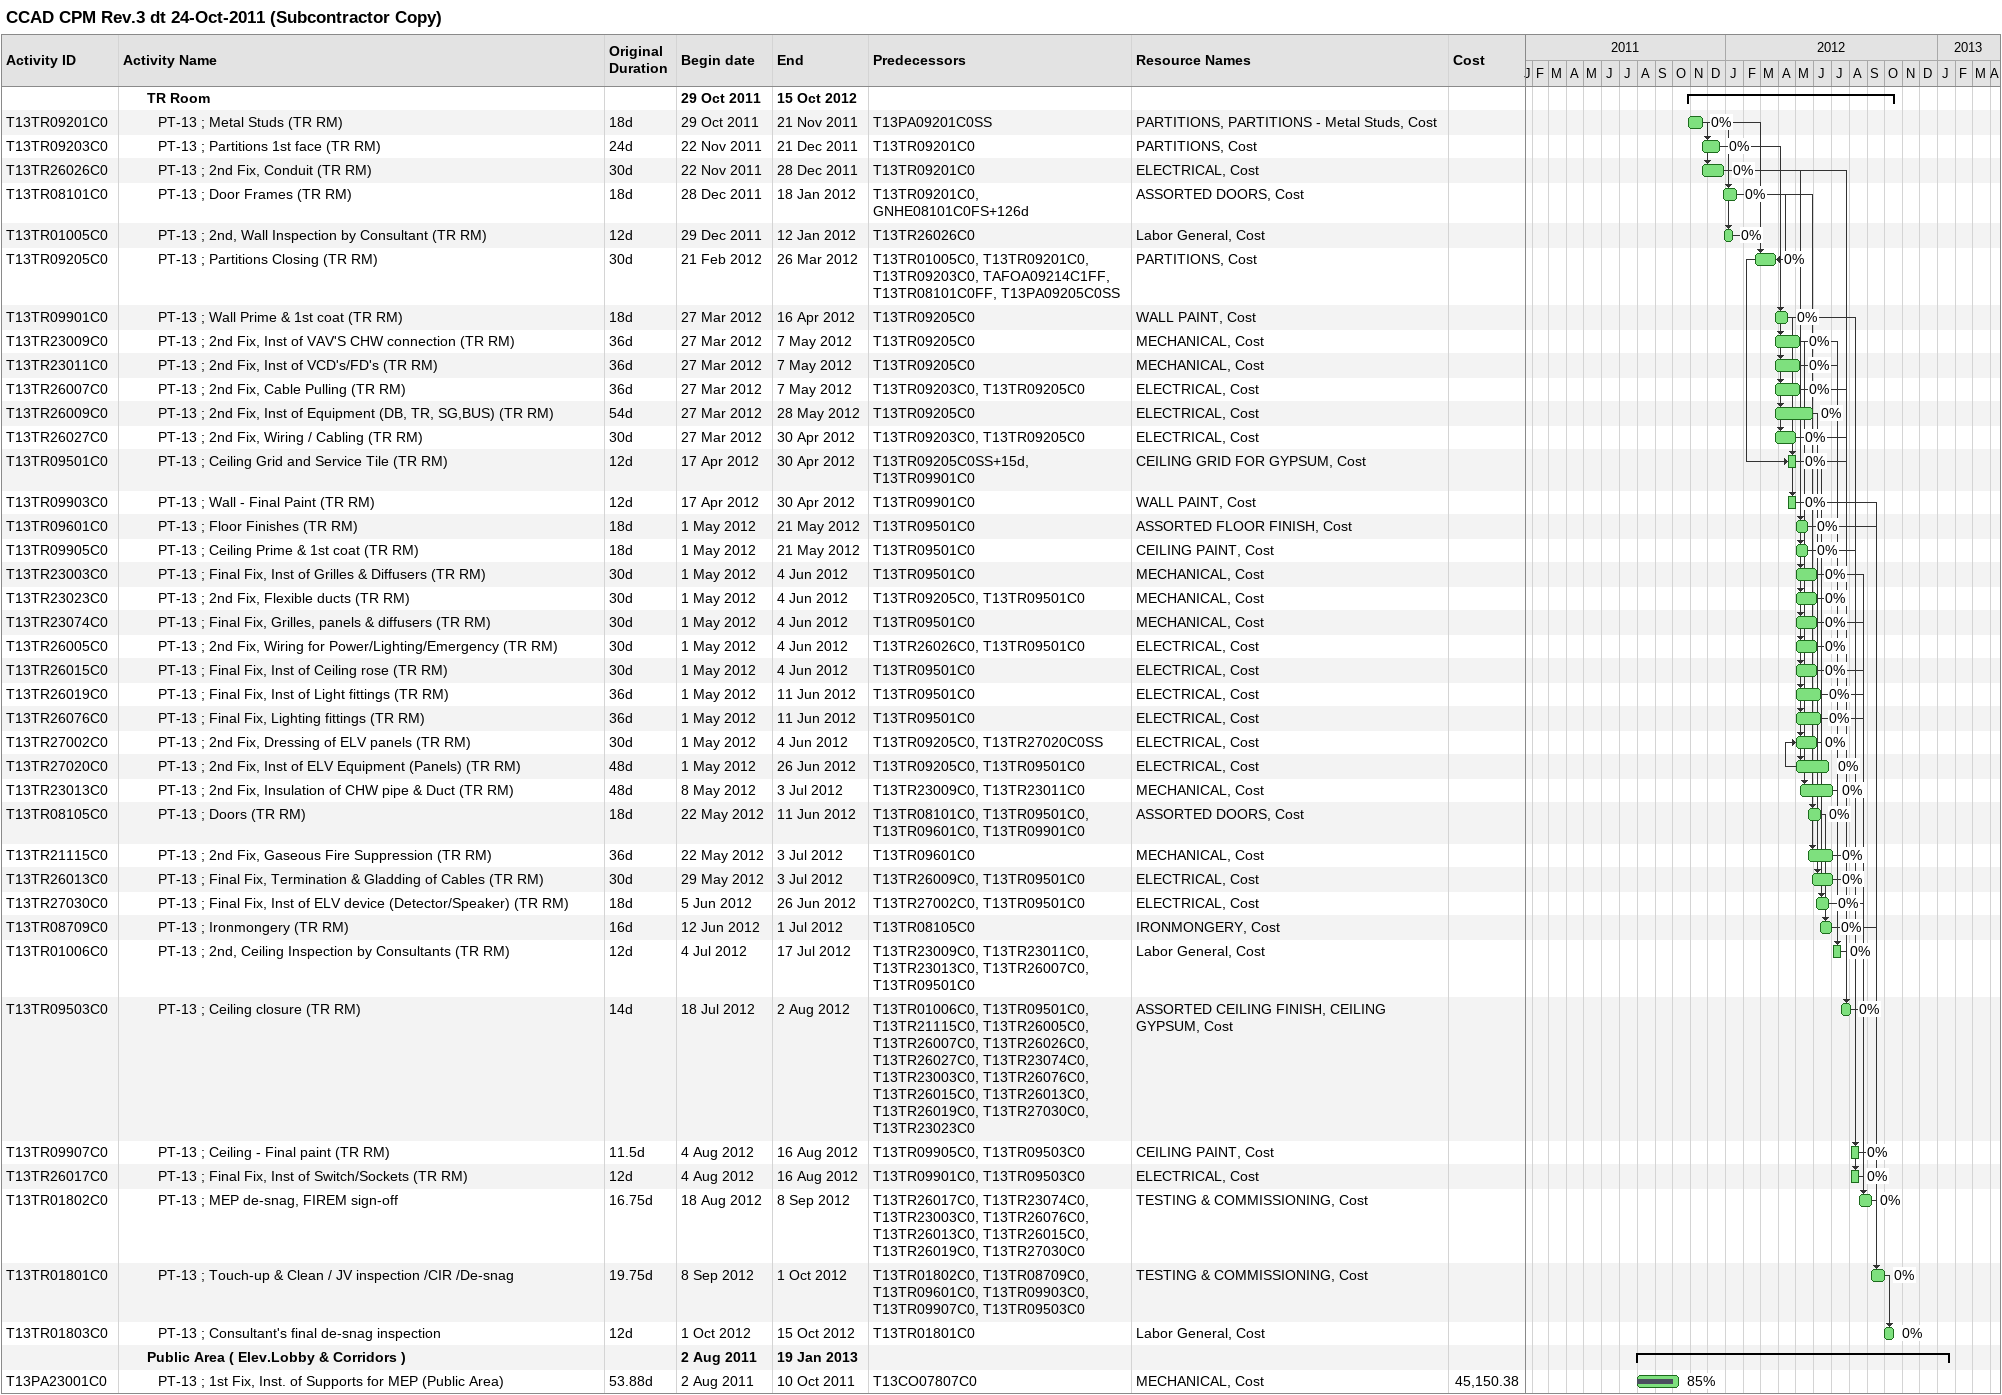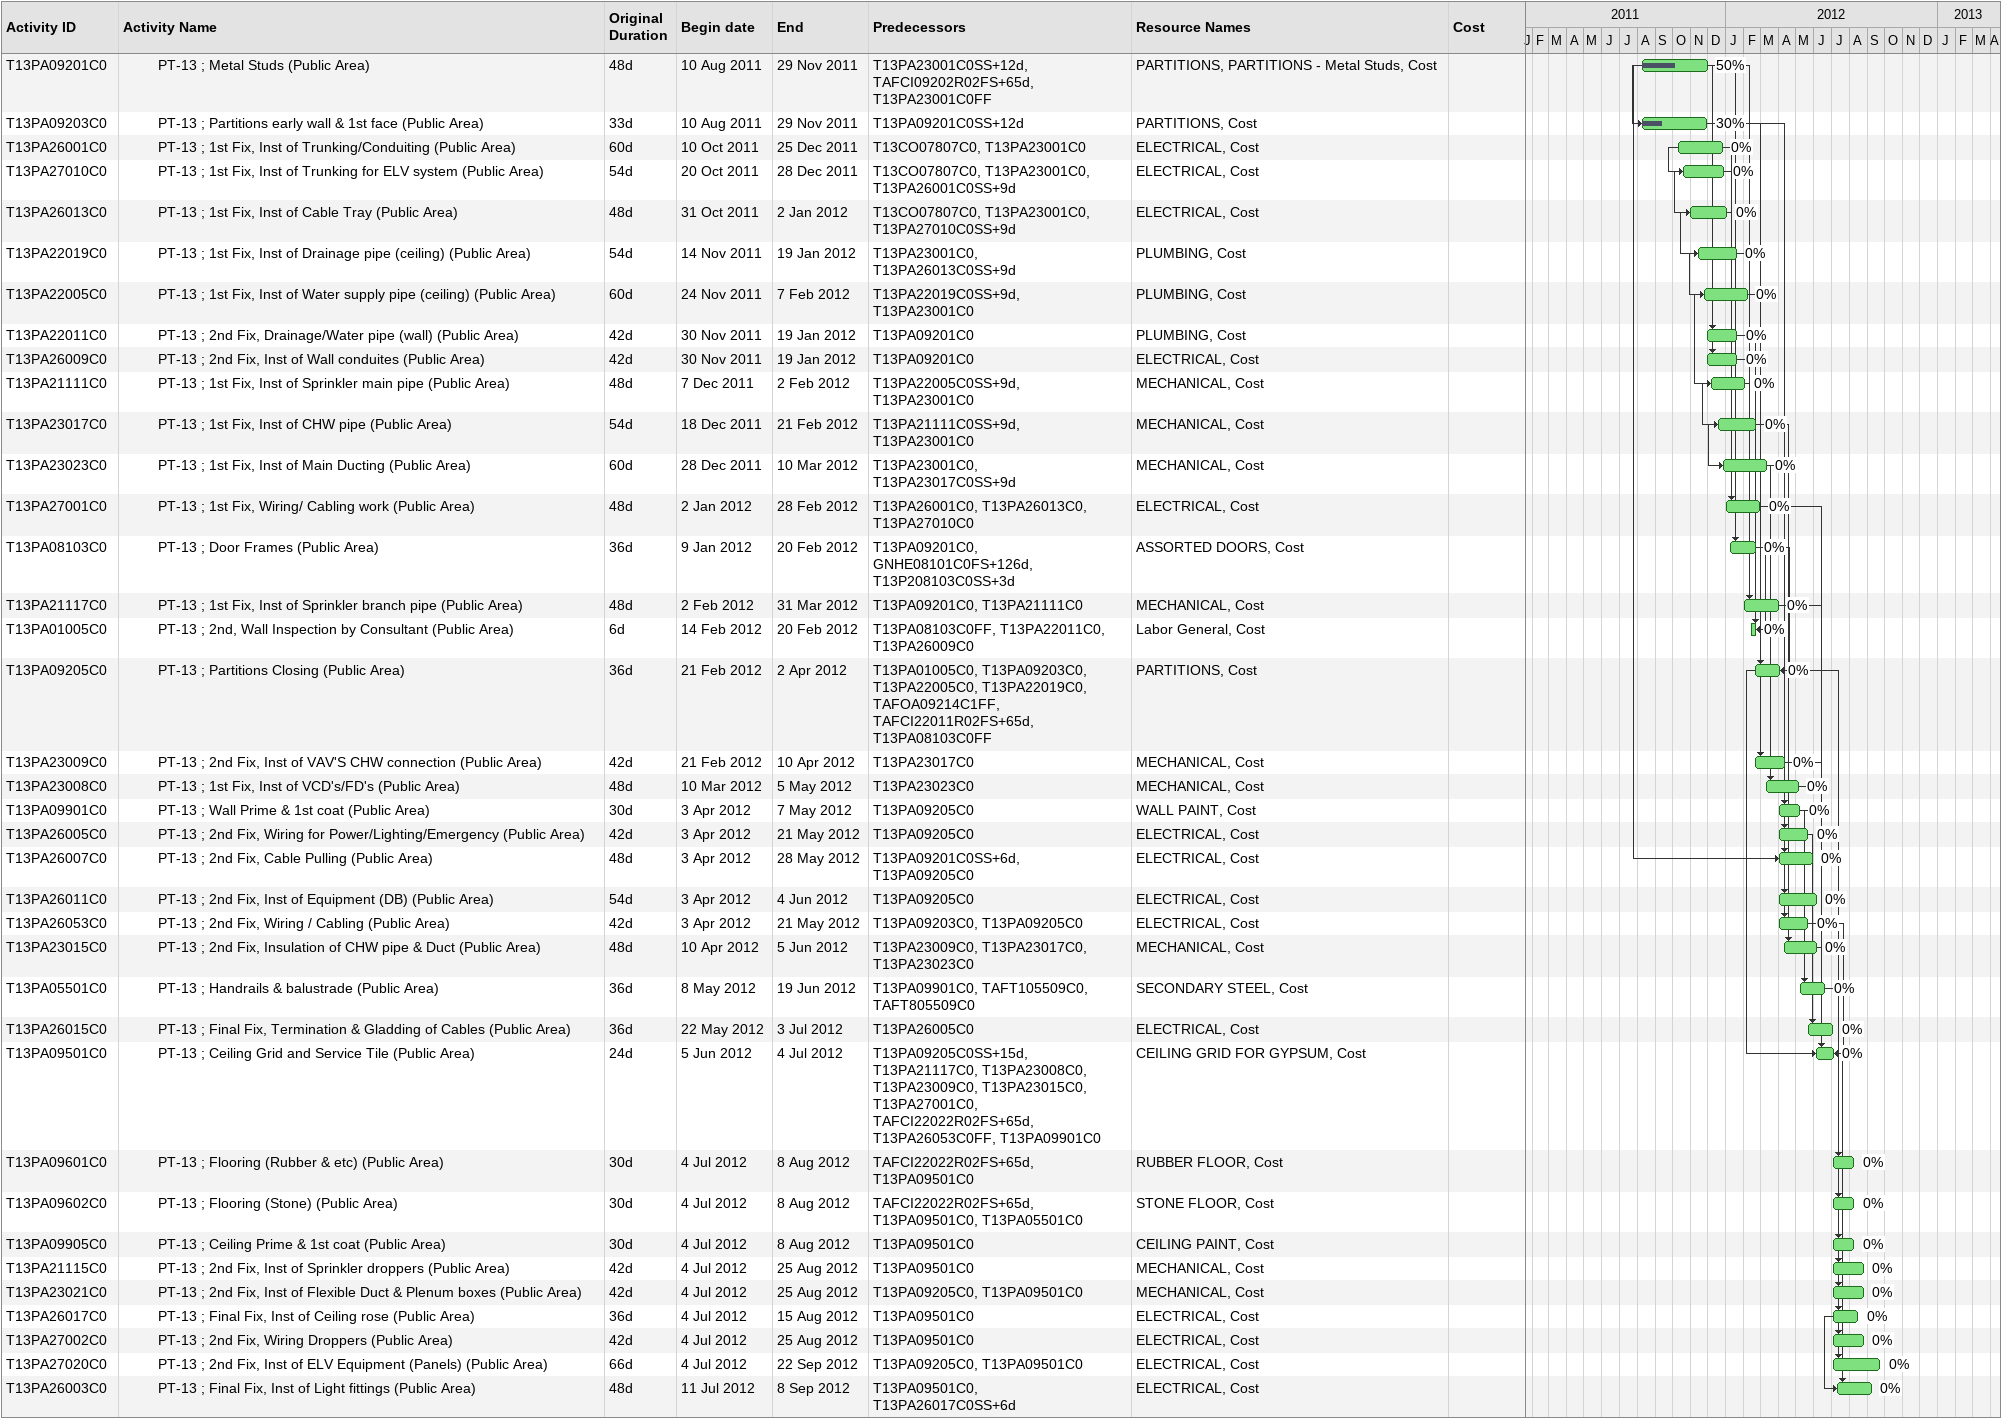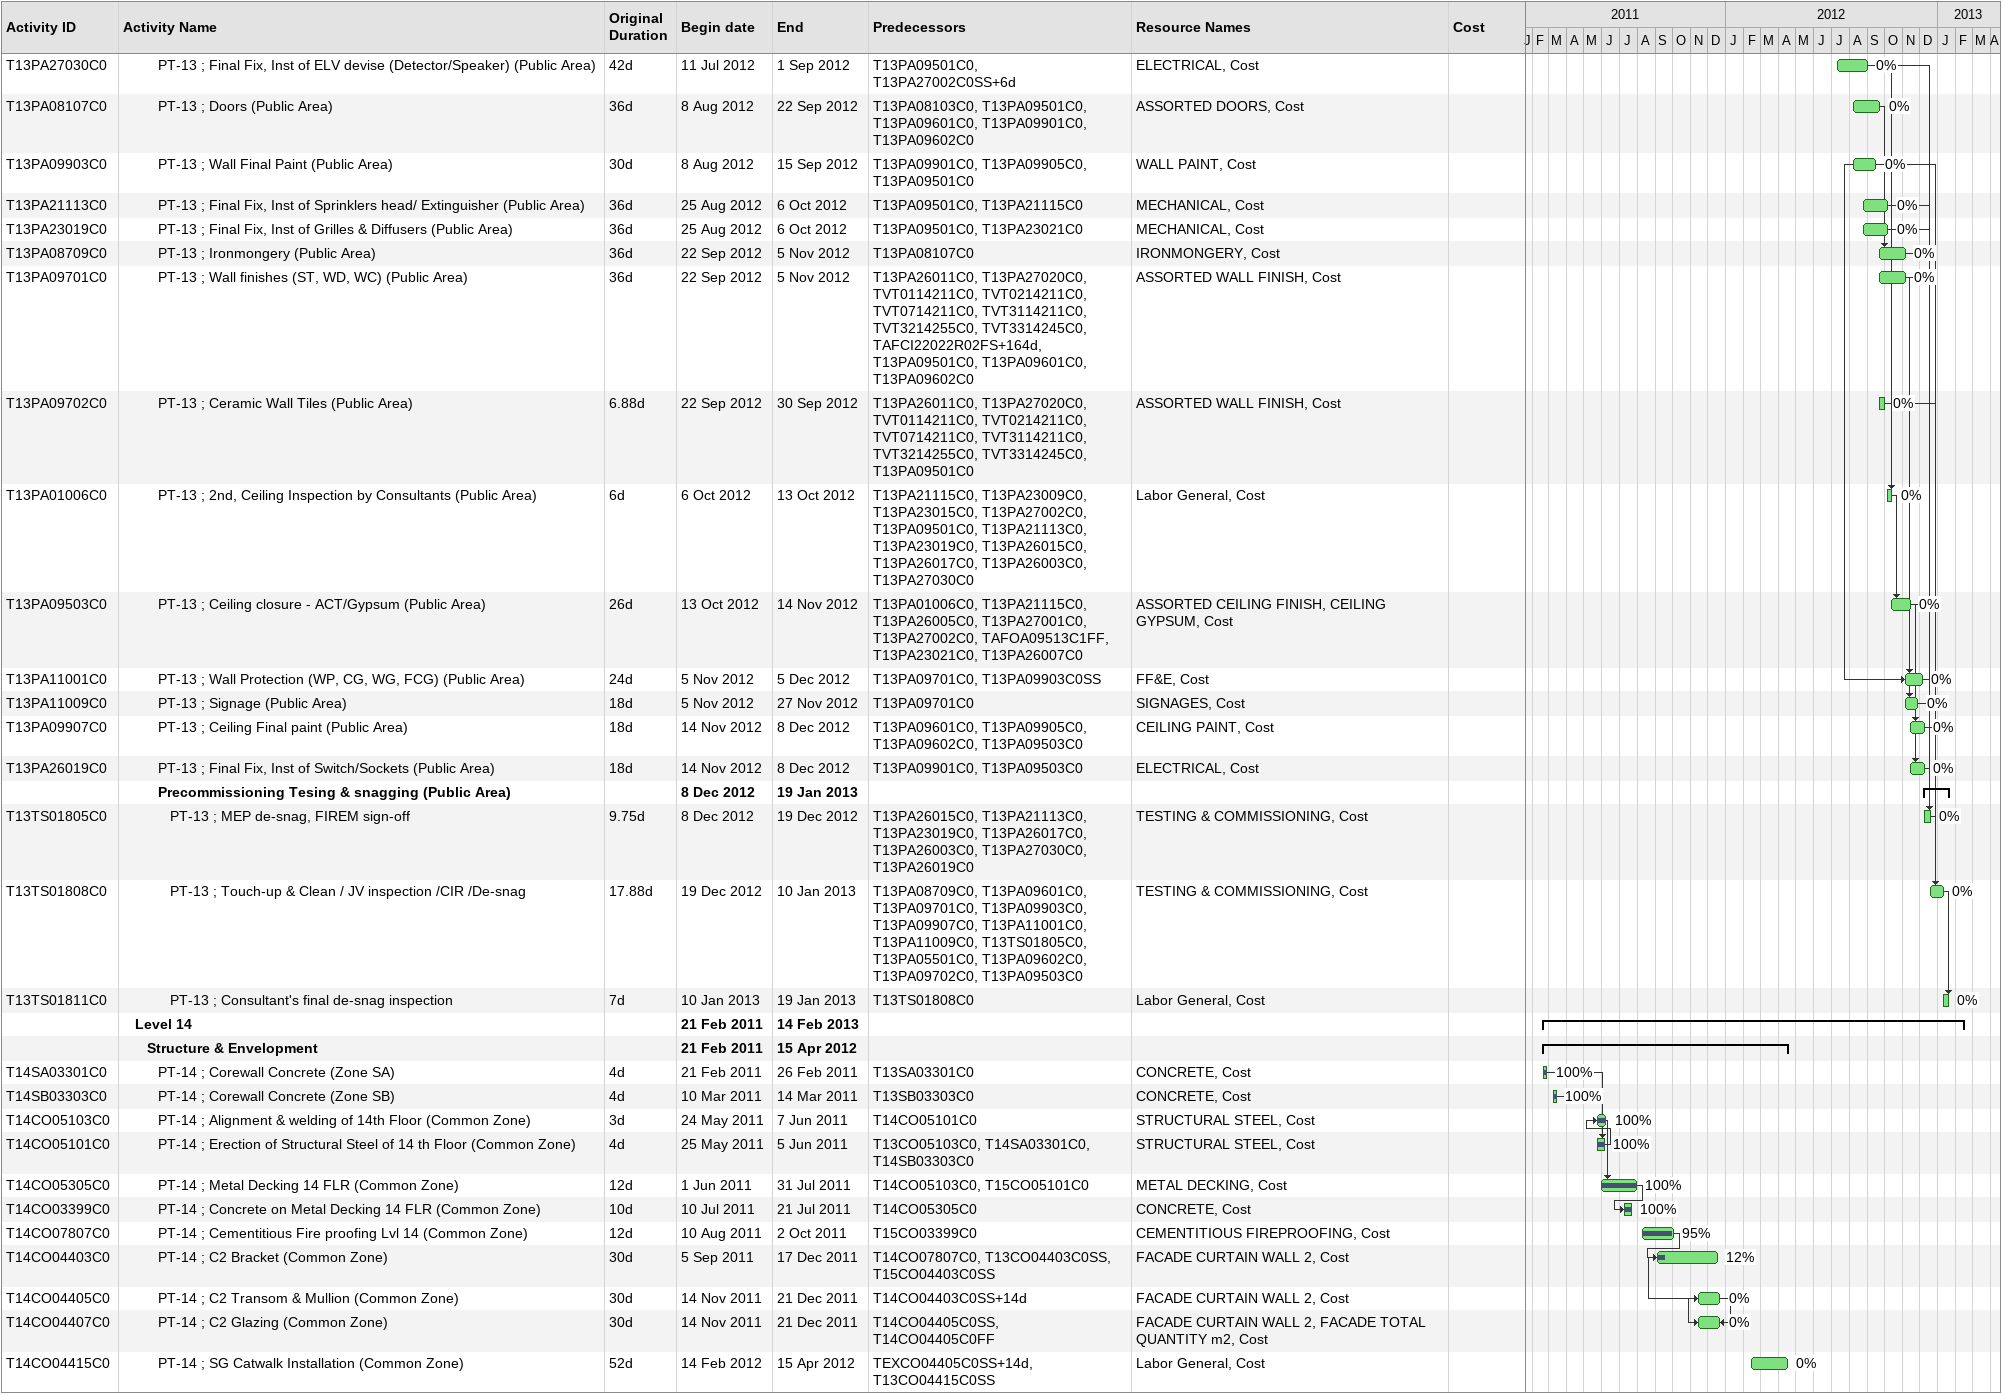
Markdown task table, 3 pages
CCAD CPM Rev.3 dt 24-Oct-2011 (Subcontractor Copy)

| ID | Level | Task | Original duration | Start | Finish | Predecessors | Resources | % complete | Cost |
|---|---|---|---|---|---|---|---|---|---|
|  | 3 | **TR Room** |  | 2011-10-29 | 2012-10-15 |  |  |  |  |
| T13TR09201C0 | 4 | PT-13 ; Metal Studs (TR RM) | 18d | 2011-10-29 | 2011-11-21 | T13PA09201C0SS | PARTITIONS, PARTITIONS - Metal Studs, Cost | 0 |  |
| T13TR09203C0 | 4 | PT-13 ; Partitions 1st face (TR RM) | 24d | 2011-11-22 | 2011-12-21 | T13TR09201C0 | PARTITIONS, Cost | 0 |  |
| T13TR26026C0 | 4 | PT-13 ; 2nd Fix, Conduit (TR RM) | 30d | 2011-11-22 | 2011-12-28 | T13TR09201C0 | ELECTRICAL, Cost | 0 |  |
| T13TR08101C0 | 4 | PT-13 ; Door Frames (TR RM) | 18d | 2011-12-28 | 2012-01-18 | T13TR09201C0, GNHE08101C0FS+126d | ASSORTED DOORS, Cost | 0 |  |
| T13TR01005C0 | 4 | PT-13 ; 2nd, Wall Inspection by Consultant (TR RM) | 12d | 2011-12-29 | 2012-01-12 | T13TR26026C0 | Labor General, Cost | 0 |  |
| T13TR09205C0 | 4 | PT-13 ; Partitions Closing (TR RM) | 30d | 2012-02-21 | 2012-03-26 | T13TR01005C0, T13TR09201C0, T13TR09203C0, TAFOA09214C1FF, T13TR08101C0FF, T13PA09205C0SS | PARTITIONS, Cost | 0 |  |
| T13TR09901C0 | 4 | PT-13 ; Wall Prime & 1st coat (TR RM) | 18d | 2012-03-27 | 2012-04-16 | T13TR09205C0 | WALL PAINT, Cost | 0 |  |
| T13TR23009C0 | 4 | PT-13 ; 2nd Fix, Inst of VAV'S CHW connection (TR RM) | 36d | 2012-03-27 | 2012-05-07 | T13TR09205C0 | MECHANICAL, Cost | 0 |  |
| T13TR23011C0 | 4 | PT-13 ; 2nd Fix, Inst of VCD's/FD's (TR RM) | 36d | 2012-03-27 | 2012-05-07 | T13TR09205C0 | MECHANICAL, Cost | 0 |  |
| T13TR26007C0 | 4 | PT-13 ; 2nd Fix, Cable Pulling (TR RM) | 36d | 2012-03-27 | 2012-05-07 | T13TR09203C0, T13TR09205C0 | ELECTRICAL, Cost | 0 |  |
| T13TR26009C0 | 4 | PT-13 ; 2nd Fix, Inst of Equipment (DB, TR, SG,BUS) (TR RM) | 54d | 2012-03-27 | 2012-05-28 | T13TR09205C0 | ELECTRICAL, Cost | 0 |  |
| T13TR26027C0 | 4 | PT-13 ; 2nd Fix, Wiring / Cabling (TR RM) | 30d | 2012-03-27 | 2012-04-30 | T13TR09203C0, T13TR09205C0 | ELECTRICAL, Cost | 0 |  |
| T13TR09501C0 | 4 | PT-13 ; Ceiling Grid and Service Tile (TR RM) | 12d | 2012-04-17 | 2012-04-30 | T13TR09205C0SS+15d, T13TR09901C0 | CEILING GRID FOR GYPSUM, Cost | 0 |  |
| T13TR09903C0 | 4 | PT-13 ; Wall - Final Paint (TR RM) | 12d | 2012-04-17 | 2012-04-30 | T13TR09901C0 | WALL PAINT, Cost | 0 |  |
| T13TR09601C0 | 4 | PT-13 ; Floor Finishes (TR RM) | 18d | 2012-05-01 | 2012-05-21 | T13TR09501C0 | ASSORTED FLOOR FINISH, Cost | 0 |  |
| T13TR09905C0 | 4 | PT-13 ; Ceiling Prime & 1st coat (TR RM) | 18d | 2012-05-01 | 2012-05-21 | T13TR09501C0 | CEILING PAINT, Cost | 0 |  |
| T13TR23003C0 | 4 | PT-13 ; Final Fix, Inst of Grilles & Diffusers (TR RM) | 30d | 2012-05-01 | 2012-06-04 | T13TR09501C0 | MECHANICAL, Cost | 0 |  |
| T13TR23023C0 | 4 | PT-13 ; 2nd Fix, Flexible ducts (TR RM) | 30d | 2012-05-01 | 2012-06-04 | T13TR09205C0, T13TR09501C0 | MECHANICAL, Cost | 0 |  |
| T13TR23074C0 | 4 | PT-13 ; Final Fix, Grilles, panels & diffusers (TR RM) | 30d | 2012-05-01 | 2012-06-04 | T13TR09501C0 | MECHANICAL, Cost | 0 |  |
| T13TR26005C0 | 4 | PT-13 ; 2nd Fix, Wiring for Power/Lighting/Emergency (TR RM) | 30d | 2012-05-01 | 2012-06-04 | T13TR26026C0, T13TR09501C0 | ELECTRICAL, Cost | 0 |  |
| T13TR26015C0 | 4 | PT-13 ; Final Fix, Inst of Ceiling rose (TR RM) | 30d | 2012-05-01 | 2012-06-04 | T13TR09501C0 | ELECTRICAL, Cost | 0 |  |
| T13TR26019C0 | 4 | PT-13 ; Final Fix, Inst of Light fittings (TR RM) | 36d | 2012-05-01 | 2012-06-11 | T13TR09501C0 | ELECTRICAL, Cost | 0 |  |
| T13TR26076C0 | 4 | PT-13 ; Final Fix, Lighting fittings (TR RM) | 36d | 2012-05-01 | 2012-06-11 | T13TR09501C0 | ELECTRICAL, Cost | 0 |  |
| T13TR27002C0 | 4 | PT-13 ; 2nd Fix, Dressing of ELV panels (TR RM) | 30d | 2012-05-01 | 2012-06-04 | T13TR09205C0, T13TR27020C0SS | ELECTRICAL, Cost | 0 |  |
| T13TR27020C0 | 4 | PT-13 ; 2nd Fix, Inst of ELV Equipment (Panels) (TR RM) | 48d | 2012-05-01 | 2012-06-26 | T13TR09205C0, T13TR09501C0 | ELECTRICAL, Cost | 0 |  |
| T13TR23013C0 | 4 | PT-13 ; 2nd Fix, Insulation of CHW pipe & Duct (TR RM) | 48d | 2012-05-08 | 2012-07-03 | T13TR23009C0, T13TR23011C0 | MECHANICAL, Cost | 0 |  |
| T13TR08105C0 | 4 | PT-13 ; Doors (TR RM) | 18d | 2012-05-22 | 2012-06-11 | T13TR08101C0, T13TR09501C0, T13TR09601C0, T13TR09901C0 | ASSORTED DOORS, Cost | 0 |  |
| T13TR21115C0 | 4 | PT-13 ; 2nd Fix, Gaseous Fire Suppression (TR RM) | 36d | 2012-05-22 | 2012-07-03 | T13TR09601C0 | MECHANICAL, Cost | 0 |  |
| T13TR26013C0 | 4 | PT-13 ; Final Fix, Termination & Gladding of Cables (TR RM) | 30d | 2012-05-29 | 2012-07-03 | T13TR26009C0, T13TR09501C0 | ELECTRICAL, Cost | 0 |  |
| T13TR27030C0 | 4 | PT-13 ; Final Fix, Inst of ELV device (Detector/Speaker) (TR RM) | 18d | 2012-06-05 | 2012-06-26 | T13TR27002C0, T13TR09501C0 | ELECTRICAL, Cost | 0 |  |
| T13TR08709C0 | 4 | PT-13 ; Ironmongery (TR RM) | 16d | 2012-06-12 | 2012-07-01 | T13TR08105C0 | IRONMONGERY, Cost | 0 |  |
| T13TR01006C0 | 4 | PT-13 ; 2nd, Ceiling Inspection by Consultants (TR RM) | 12d | 2012-07-04 | 2012-07-17 | T13TR23009C0, T13TR23011C0, T13TR23013C0, T13TR26007C0, T13TR09501C0 | Labor General, Cost | 0 |  |
| T13TR09503C0 | 4 | PT-13 ; Ceiling closure (TR RM) | 14d | 2012-07-18 | 2012-08-02 | T13TR01006C0, T13TR09501C0, T13TR21115C0, T13TR26005C0, T13TR26007C0, T13TR26026C0, T13TR26027C0, T13TR23074C0, T13TR23003C0, T13TR26076C0, T13TR26015C0, T13TR26013C0, T13TR26019C0, T13TR27030C0, T13TR23023C0 | ASSORTED CEILING FINISH, CEILING GYPSUM, Cost | 0 |  |
| T13TR09907C0 | 4 | PT-13 ; Ceiling - Final paint (TR RM) | 11.5d | 2012-08-04 | 2012-08-16 | T13TR09905C0, T13TR09503C0 | CEILING PAINT, Cost | 0 |  |
| T13TR26017C0 | 4 | PT-13 ; Final Fix, Inst of Switch/Sockets (TR RM) | 12d | 2012-08-04 | 2012-08-16 | T13TR09901C0, T13TR09503C0 | ELECTRICAL, Cost | 0 |  |
| T13TR01802C0 | 4 | PT-13 ; MEP de-snag, FIREM sign-off | 16.75d | 2012-08-18 | 2012-09-08 | T13TR26017C0, T13TR23074C0, T13TR23003C0, T13TR26076C0, T13TR26013C0, T13TR26015C0, T13TR26019C0, T13TR27030C0 | TESTING & COMMISSIONING, Cost | 0 |  |
| T13TR01801C0 | 4 | PT-13 ; Touch-up & Clean / JV inspection /CIR /De-snag | 19.75d | 2012-09-08 | 2012-10-01 | T13TR01802C0, T13TR08709C0, T13TR09601C0, T13TR09903C0, T13TR09907C0, T13TR09503C0 | TESTING & COMMISSIONING, Cost | 0 |  |
| T13TR01803C0 | 4 | PT-13 ; Consultant's final de-snag inspection | 12d | 2012-10-01 | 2012-10-15 | T13TR01801C0 | Labor General, Cost | 0 |  |
|  | 3 | **Public Area ( Elev.Lobby & Corridors )** |  | 2011-08-02 | 2013-01-19 |  |  |  |  |
| T13PA23001C0 | 4 | PT-13 ; 1st Fix, Inst. of Supports for MEP (Public Area) | 53.88d | 2011-08-02 | 2011-10-10 | T13CO07807C0 | MECHANICAL, Cost | 85 | 45150.38 |
| T13PA09201C0 | 4 | PT-13 ; Metal Studs (Public Area) | 48d | 2011-08-10 | 2011-11-29 | T13PA23001C0SS+12d, TAFCI09202R02FS+65d, T13PA23001C0FF | PARTITIONS, PARTITIONS - Metal Studs, Cost | 50 |  |
| T13PA09203C0 | 4 | PT-13 ; Partitions early wall & 1st face (Public Area) | 33d | 2011-08-10 | 2011-11-29 | T13PA09201C0SS+12d | PARTITIONS, Cost | 30 |  |
| T13PA26001C0 | 4 | PT-13 ; 1st Fix, Inst of Trunking/Conduiting (Public Area) | 60d | 2011-10-10 | 2011-12-25 | T13CO07807C0, T13PA23001C0 | ELECTRICAL, Cost | 0 |  |
| T13PA27010C0 | 4 | PT-13 ; 1st Fix, Inst of Trunking for ELV system (Public Area) | 54d | 2011-10-20 | 2011-12-28 | T13CO07807C0, T13PA23001C0, T13PA26001C0SS+9d | ELECTRICAL, Cost | 0 |  |
| T13PA26013C0 | 4 | PT-13 ; 1st Fix, Inst of Cable Tray (Public Area) | 48d | 2011-10-31 | 2012-01-02 | T13CO07807C0, T13PA23001C0, T13PA27010C0SS+9d | ELECTRICAL, Cost | 0 |  |
| T13PA22019C0 | 4 | PT-13 ; 1st Fix, Inst of Drainage pipe (ceiling) (Public Area) | 54d | 2011-11-14 | 2012-01-19 | T13PA23001C0, T13PA26013C0SS+9d | PLUMBING, Cost | 0 |  |
| T13PA22005C0 | 4 | PT-13 ; 1st Fix, Inst of Water supply pipe (ceiling) (Public Area) | 60d | 2011-11-24 | 2012-02-07 | T13PA22019C0SS+9d, T13PA23001C0 | PLUMBING, Cost | 0 |  |
| T13PA22011C0 | 4 | PT-13 ; 2nd Fix, Drainage/Water pipe (wall) (Public Area) | 42d | 2011-11-30 | 2012-01-19 | T13PA09201C0 | PLUMBING, Cost | 0 |  |
| T13PA26009C0 | 4 | PT-13 ; 2nd Fix, Inst of Wall conduites (Public Area) | 42d | 2011-11-30 | 2012-01-19 | T13PA09201C0 | ELECTRICAL, Cost | 0 |  |
| T13PA21111C0 | 4 | PT-13 ; 1st Fix, Inst of Sprinkler main pipe (Public Area) | 48d | 2011-12-07 | 2012-02-02 | T13PA22005C0SS+9d, T13PA23001C0 | MECHANICAL, Cost | 0 |  |
| T13PA23017C0 | 4 | PT-13 ; 1st Fix, Inst of CHW pipe (Public Area) | 54d | 2011-12-18 | 2012-02-21 | T13PA21111C0SS+9d, T13PA23001C0 | MECHANICAL, Cost | 0 |  |
| T13PA23023C0 | 4 | PT-13 ; 1st Fix, Inst of Main Ducting (Public Area) | 60d | 2011-12-28 | 2012-03-10 | T13PA23001C0, T13PA23017C0SS+9d | MECHANICAL, Cost | 0 |  |
| T13PA27001C0 | 4 | PT-13 ; 1st Fix, Wiring/ Cabling work (Public Area) | 48d | 2012-01-02 | 2012-02-28 | T13PA26001C0, T13PA26013C0, T13PA27010C0 | ELECTRICAL, Cost | 0 |  |
| T13PA08103C0 | 4 | PT-13 ; Door Frames (Public Area) | 36d | 2012-01-09 | 2012-02-20 | T13PA09201C0, GNHE08101C0FS+126d, T13P208103C0SS+3d | ASSORTED DOORS, Cost | 0 |  |
| T13PA21117C0 | 4 | PT-13 ; 1st Fix, Inst of Sprinkler branch pipe (Public Area) | 48d | 2012-02-02 | 2012-03-31 | T13PA09201C0, T13PA21111C0 | MECHANICAL, Cost | 0 |  |
| T13PA01005C0 | 4 | PT-13 ; 2nd, Wall Inspection by Consultant (Public Area) | 6d | 2012-02-14 | 2012-02-20 | T13PA08103C0FF, T13PA22011C0, T13PA26009C0 | Labor General, Cost | 0 |  |
| T13PA09205C0 | 4 | PT-13 ; Partitions Closing (Public Area) | 36d | 2012-02-21 | 2012-04-02 | T13PA01005C0, T13PA09203C0, T13PA22005C0, T13PA22019C0, TAFOA09214C1FF, TAFCI22011R02FS+65d, T13PA08103C0FF | PARTITIONS, Cost | 0 |  |
| T13PA23009C0 | 4 | PT-13 ; 2nd Fix, Inst of VAV'S CHW connection (Public Area) | 42d | 2012-02-21 | 2012-04-10 | T13PA23017C0 | MECHANICAL, Cost | 0 |  |
| T13PA23008C0 | 4 | PT-13 ; 1st Fix, Inst of VCD's/FD's (Public Area) | 48d | 2012-03-10 | 2012-05-05 | T13PA23023C0 | MECHANICAL, Cost | 0 |  |
| T13PA09901C0 | 4 | PT-13 ; Wall Prime & 1st coat (Public Area) | 30d | 2012-04-03 | 2012-05-07 | T13PA09205C0 | WALL PAINT, Cost | 0 |  |
| T13PA26005C0 | 4 | PT-13 ; 2nd Fix, Wiring for Power/Lighting/Emergency (Public Area) | 42d | 2012-04-03 | 2012-05-21 | T13PA09205C0 | ELECTRICAL, Cost | 0 |  |
| T13PA26007C0 | 4 | PT-13 ; 2nd Fix, Cable Pulling (Public Area) | 48d | 2012-04-03 | 2012-05-28 | T13PA09201C0SS+6d, T13PA09205C0 | ELECTRICAL, Cost | 0 |  |
| T13PA26011C0 | 4 | PT-13 ; 2nd Fix, Inst of Equipment (DB) (Public Area) | 54d | 2012-04-03 | 2012-06-04 | T13PA09205C0 | ELECTRICAL, Cost | 0 |  |
| T13PA26053C0 | 4 | PT-13 ; 2nd Fix, Wiring / Cabling (Public Area) | 42d | 2012-04-03 | 2012-05-21 | T13PA09203C0, T13PA09205C0 | ELECTRICAL, Cost | 0 |  |
| T13PA23015C0 | 4 | PT-13 ; 2nd Fix, Insulation of CHW pipe & Duct (Public Area) | 48d | 2012-04-10 | 2012-06-05 | T13PA23009C0, T13PA23017C0, T13PA23023C0 | MECHANICAL, Cost | 0 |  |
| T13PA05501C0 | 4 | PT-13 ; Handrails & balustrade (Public Area) | 36d | 2012-05-08 | 2012-06-19 | T13PA09901C0, TAFT105509C0, TAFT805509C0 | SECONDARY STEEL, Cost | 0 |  |
| T13PA26015C0 | 4 | PT-13 ; Final Fix, Termination & Gladding of Cables (Public Area) | 36d | 2012-05-22 | 2012-07-03 | T13PA26005C0 | ELECTRICAL, Cost | 0 |  |
| T13PA09501C0 | 4 | PT-13 ; Ceiling Grid and Service Tile (Public Area) | 24d | 2012-06-05 | 2012-07-04 | T13PA09205C0SS+15d, T13PA21117C0, T13PA23008C0, T13PA23009C0, T13PA23015C0, T13PA27001C0, TAFCI22022R02FS+65d, T13PA26053C0FF, T13PA09901C0 | CEILING GRID FOR GYPSUM, Cost | 0 |  |
| T13PA09601C0 | 4 | PT-13 ; Flooring (Rubber & etc) (Public Area) | 30d | 2012-07-04 | 2012-08-08 | TAFCI22022R02FS+65d, T13PA09501C0 | RUBBER FLOOR, Cost | 0 |  |
| T13PA09602C0 | 4 | PT-13 ; Flooring (Stone) (Public Area) | 30d | 2012-07-04 | 2012-08-08 | TAFCI22022R02FS+65d, T13PA09501C0, T13PA05501C0 | STONE FLOOR, Cost | 0 |  |
| T13PA09905C0 | 4 | PT-13 ; Ceiling Prime & 1st coat (Public Area) | 30d | 2012-07-04 | 2012-08-08 | T13PA09501C0 | CEILING PAINT, Cost | 0 |  |
| T13PA21115C0 | 4 | PT-13 ; 2nd Fix, Inst of Sprinkler droppers (Public Area) | 42d | 2012-07-04 | 2012-08-25 | T13PA09501C0 | MECHANICAL, Cost | 0 |  |
| T13PA23021C0 | 4 | PT-13 ; 2nd Fix, Inst of Flexible Duct & Plenum boxes (Public Area) | 42d | 2012-07-04 | 2012-08-25 | T13PA09205C0, T13PA09501C0 | MECHANICAL, Cost | 0 |  |
| T13PA26017C0 | 4 | PT-13 ; Final Fix, Inst of Ceiling rose (Public Area) | 36d | 2012-07-04 | 2012-08-15 | T13PA09501C0 | ELECTRICAL, Cost | 0 |  |
| T13PA27002C0 | 4 | PT-13 ; 2nd Fix, Wiring Droppers (Public Area) | 42d | 2012-07-04 | 2012-08-25 | T13PA09501C0 | ELECTRICAL, Cost | 0 |  |
| T13PA27020C0 | 4 | PT-13 ; 2nd Fix, Inst of ELV Equipment (Panels) (Public Area) | 66d | 2012-07-04 | 2012-09-22 | T13PA09205C0, T13PA09501C0 | ELECTRICAL, Cost | 0 |  |
| T13PA26003C0 | 4 | PT-13 ; Final Fix, Inst of Light fittings (Public Area) | 48d | 2012-07-11 | 2012-09-08 | T13PA09501C0, T13PA26017C0SS+6d | ELECTRICAL, Cost | 0 |  |
| T13PA27030C0 | 4 | PT-13 ; Final Fix, Inst of ELV devise (Detector/Speaker) (Public Area) | 42d | 2012-07-11 | 2012-09-01 | T13PA09501C0, T13PA27002C0SS+6d | ELECTRICAL, Cost | 0 |  |
| T13PA08107C0 | 4 | PT-13 ; Doors (Public Area) | 36d | 2012-08-08 | 2012-09-22 | T13PA08103C0, T13PA09501C0, T13PA09601C0, T13PA09901C0, T13PA09602C0 | ASSORTED DOORS, Cost | 0 |  |
| T13PA09903C0 | 4 | PT-13 ; Wall Final Paint (Public Area) | 30d | 2012-08-08 | 2012-09-15 | T13PA09901C0, T13PA09905C0, T13PA09501C0 | WALL PAINT, Cost | 0 |  |
| T13PA21113C0 | 4 | PT-13 ; Final Fix, Inst of Sprinklers head/ Extinguisher (Public Area) | 36d | 2012-08-25 | 2012-10-06 | T13PA09501C0, T13PA21115C0 | MECHANICAL, Cost | 0 |  |
| T13PA23019C0 | 4 | PT-13 ; Final Fix, Inst of Grilles & Diffusers (Public Area) | 36d | 2012-08-25 | 2012-10-06 | T13PA09501C0, T13PA23021C0 | MECHANICAL, Cost | 0 |  |
| T13PA08709C0 | 4 | PT-13 ; Ironmongery (Public Area) | 36d | 2012-09-22 | 2012-11-05 | T13PA08107C0 | IRONMONGERY, Cost | 0 |  |
| T13PA09701C0 | 4 | PT-13 ; Wall finishes (ST, WD, WC) (Public Area) | 36d | 2012-09-22 | 2012-11-05 | T13PA26011C0, T13PA27020C0, TVT0114211C0, TVT0214211C0, TVT0714211C0, TVT3114211C0, TVT3214255C0, TVT3314245C0, TAFCI22022R02FS+164d, T13PA09501C0, T13PA09601C0, T13PA09602C0 | ASSORTED WALL FINISH, Cost | 0 |  |
| T13PA09702C0 | 4 | PT-13 ; Ceramic Wall Tiles (Public Area) | 6.88d | 2012-09-22 | 2012-09-30 | T13PA26011C0, T13PA27020C0, TVT0114211C0, TVT0214211C0, TVT0714211C0, TVT3114211C0, TVT3214255C0, TVT3314245C0, T13PA09501C0 | ASSORTED WALL FINISH, Cost | 0 |  |
| T13PA01006C0 | 4 | PT-13 ; 2nd, Ceiling Inspection by Consultants (Public Area) | 6d | 2012-10-06 | 2012-10-13 | T13PA21115C0, T13PA23009C0, T13PA23015C0, T13PA27002C0, T13PA09501C0, T13PA21113C0, T13PA23019C0, T13PA26015C0, T13PA26017C0, T13PA26003C0, T13PA27030C0 | Labor General, Cost | 0 |  |
| T13PA09503C0 | 4 | PT-13 ; Ceiling closure - ACT/Gypsum (Public Area) | 26d | 2012-10-13 | 2012-11-14 | T13PA01006C0, T13PA21115C0, T13PA26005C0, T13PA27001C0, T13PA27002C0, TAFOA09513C1FF, T13PA23021C0, T13PA26007C0 | ASSORTED CEILING FINISH, CEILING GYPSUM, Cost | 0 |  |
| T13PA11001C0 | 4 | PT-13 ; Wall Protection (WP, CG, WG, FCG) (Public Area) | 24d | 2012-11-05 | 2012-12-05 | T13PA09701C0, T13PA09903C0SS | FF&E, Cost | 0 |  |
| T13PA11009C0 | 4 | PT-13 ; Signage (Public Area) | 18d | 2012-11-05 | 2012-11-27 | T13PA09701C0 | SIGNAGES, Cost | 0 |  |
| T13PA09907C0 | 4 | PT-13 ; Ceiling Final paint (Public Area) | 18d | 2012-11-14 | 2012-12-08 | T13PA09601C0, T13PA09905C0, T13PA09602C0, T13PA09503C0 | CEILING PAINT, Cost | 0 |  |
| T13PA26019C0 | 4 | PT-13 ; Final Fix, Inst of Switch/Sockets (Public Area) | 18d | 2012-11-14 | 2012-12-08 | T13PA09901C0, T13PA09503C0 | ELECTRICAL, Cost | 0 |  |
|  | 4 | **Precommissioning Tesing & snagging (Public Area)** |  | 2012-12-08 | 2013-01-19 |  |  |  |  |
| T13TS01805C0 | 5 | PT-13 ; MEP de-snag, FIREM sign-off | 9.75d | 2012-12-08 | 2012-12-19 | T13PA26015C0, T13PA21113C0, T13PA23019C0, T13PA26017C0, T13PA26003C0, T13PA27030C0, T13PA26019C0 | TESTING & COMMISSIONING, Cost | 0 |  |
| T13TS01808C0 | 5 | PT-13 ; Touch-up & Clean / JV inspection /CIR /De-snag | 17.88d | 2012-12-19 | 2013-01-10 | T13PA08709C0, T13PA09601C0, T13PA09701C0, T13PA09903C0, T13PA09907C0, T13PA11001C0, T13PA11009C0, T13TS01805C0, T13PA05501C0, T13PA09602C0, T13PA09702C0, T13PA09503C0 | TESTING & COMMISSIONING, Cost | 0 |  |
| T13TS01811C0 | 5 | PT-13 ; Consultant's final de-snag inspection | 7d | 2013-01-10 | 2013-01-19 | T13TS01808C0 | Labor General, Cost | 0 |  |
|  | 2 | **Level 14** |  | 2011-02-21 | 2013-02-14 |  |  |  |  |
|  | 3 | **Structure & Envelopment** |  | 2011-02-21 | 2012-04-15 |  |  |  |  |
| T14SA03301C0 | 4 | PT-14 ; Corewall Concrete (Zone SA) | 4d | 2011-02-21 | 2011-02-26 | T13SA03301C0 | CONCRETE, Cost | 100 |  |
| T14SB03303C0 | 4 | PT-14 ; Corewall Concrete (Zone SB) | 4d | 2011-03-10 | 2011-03-14 | T13SB03303C0 | CONCRETE, Cost | 100 |  |
| T14CO05103C0 | 4 | PT-14 ; Alignment & welding of 14th Floor (Common Zone) | 3d | 2011-05-24 | 2011-06-07 | T14CO05101C0 | STRUCTURAL STEEL, Cost | 100 |  |
| T14CO05101C0 | 4 | PT-14 ; Erection of Structural Steel of 14 th Floor (Common Zone) | 4d | 2011-05-25 | 2011-06-05 | T13CO05103C0, T14SA03301C0, T14SB03303C0 | STRUCTURAL STEEL, Cost | 100 |  |
| T14CO05305C0 | 4 | PT-14 ; Metal Decking 14 FLR (Common Zone) | 12d | 2011-06-01 | 2011-07-31 | T14CO05103C0, T15CO05101C0 | METAL DECKING, Cost | 100 |  |
| T14CO03399C0 | 4 | PT-14 ; Concrete on Metal Decking 14 FLR (Common Zone) | 10d | 2011-07-10 | 2011-07-21 | T14CO05305C0 | CONCRETE, Cost | 100 |  |
| T14CO07807C0 | 4 | PT-14 ; Cementitious Fire proofing Lvl 14 (Common Zone) | 12d | 2011-08-10 | 2011-10-02 | T15CO03399C0 | CEMENTITIOUS FIREPROOFING, Cost | 95 |  |
| T14CO04403C0 | 4 | PT-14 ; C2 Bracket (Common Zone) | 30d | 2011-09-05 | 2011-12-17 | T14CO07807C0, T13CO04403C0SS, T15CO04403C0SS | FACADE CURTAIN WALL 2, Cost | 12 |  |
| T14CO04405C0 | 4 | PT-14 ; C2 Transom & Mullion (Common Zone) | 30d | 2011-11-14 | 2011-12-21 | T14CO04403C0SS+14d | FACADE CURTAIN WALL 2, Cost | 0 |  |
| T14CO04407C0 | 4 | PT-14 ; C2 Glazing (Common Zone) | 30d | 2011-11-14 | 2011-12-21 | T14CO04405C0SS, T14CO04405C0FF | FACADE CURTAIN WALL 2, FACADE TOTAL QUANTITY m2, Cost | 0 |  |
| T14CO04415C0 | 4 | PT-14 ; SG Catwalk Installation (Common Zone) | 52d | 2012-02-14 | 2012-04-15 | TEXCO04405C0SS+14d, T13CO04415C0SS | Labor General, Cost | 0 |  |
